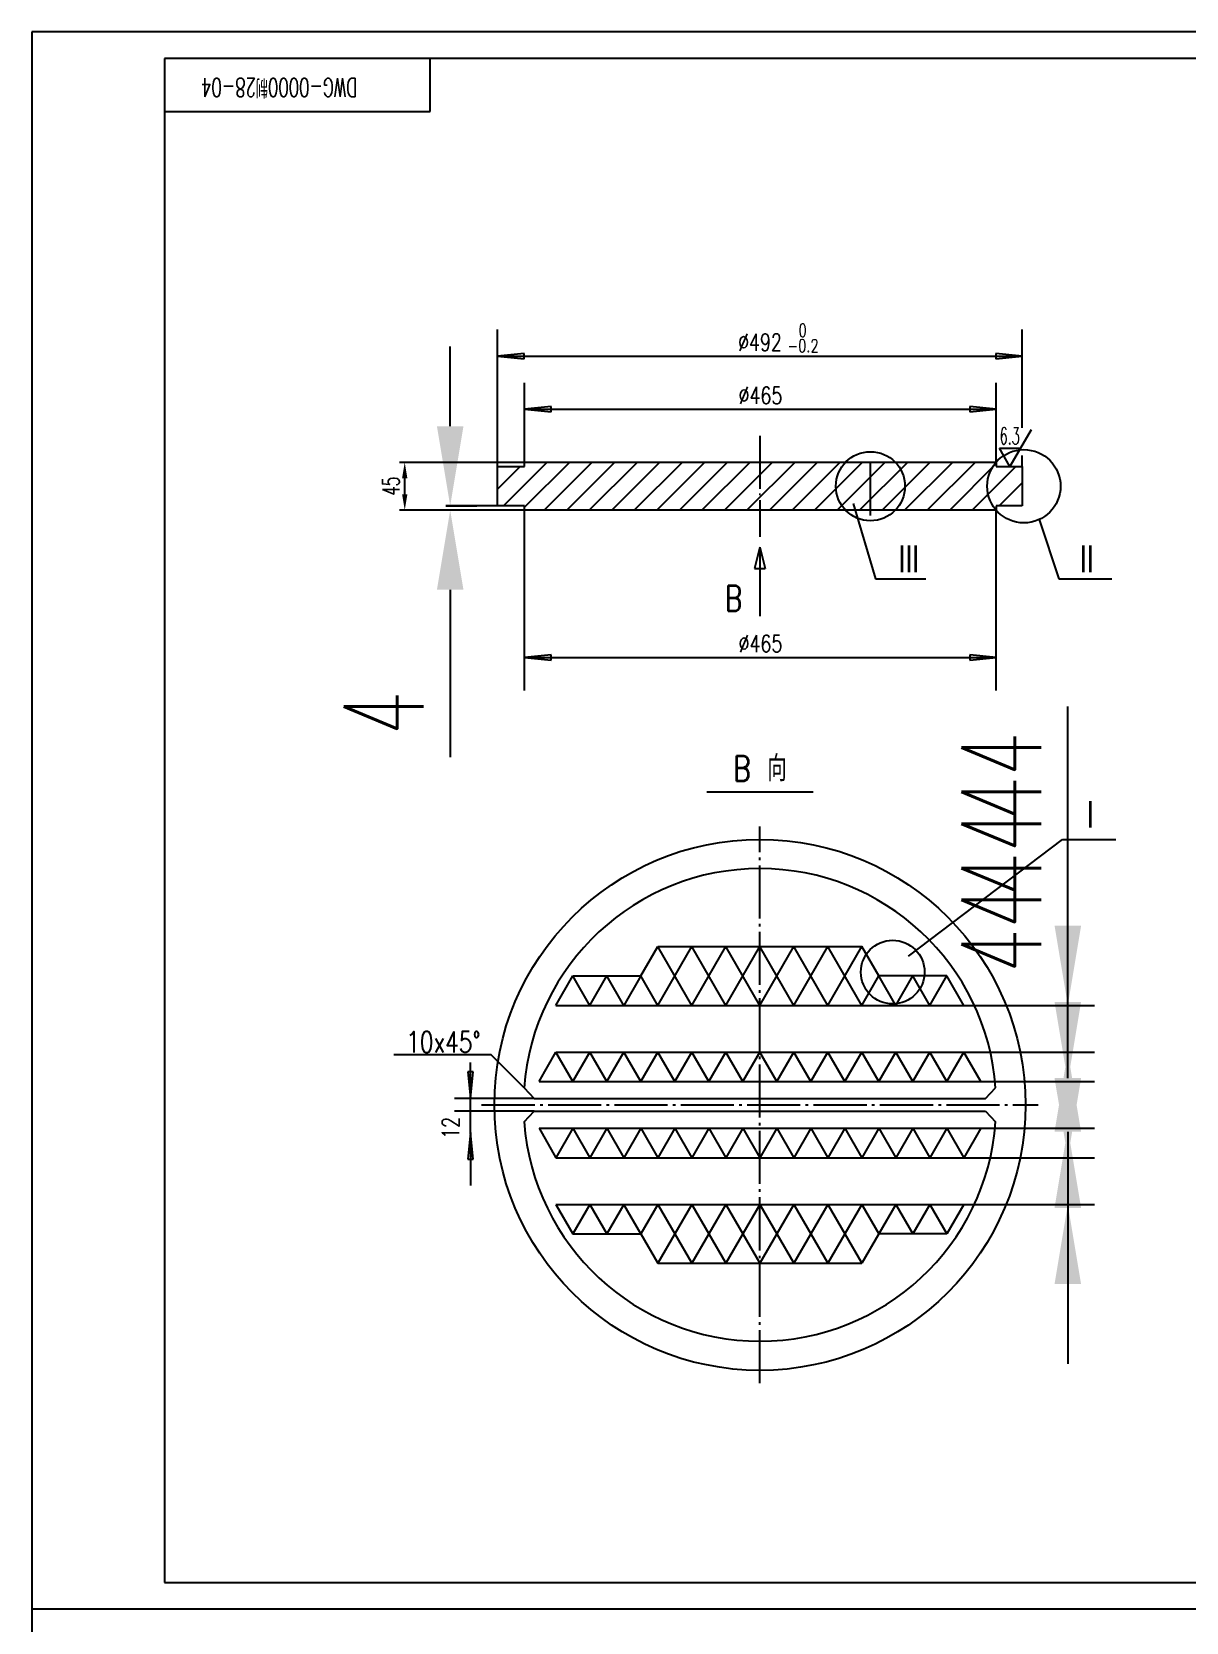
# Model space of a CAD drawing. Extents: x 1146 to 4564, y 131 to 1670.
# Drawn here: x 3353.8 to 3571.2, y 1370.5 to 1670 of the extents above; entities that cross this region are included whole.
import ezdxf
from ezdxf.enums import TextEntityAlignment as Align

# ---------------------------------------------------------------- set-up
doc = ezdxf.new("R2010")
doc.units = 0
doc.header["$LTSCALE"] = 2
doc.header["$MEASUREMENT"] = 0
doc.linetypes.add('CENTER', pattern=[6.25, 5, -0.5, 0.25, -0.5])
doc.linetypes.add('DASHDOT', pattern=[6, 5, -0.5, 0, -0.5])
doc.layers.get('0').update_dxf_attribs({"linetype": 'CONTINUOUS'})
doc.layers.get('DEFPOINTS').update_dxf_attribs({"linetype": 'CONTINUOUS'})
for name, color, linetype in [('1', 2, 'CONTINUOUS'), ('2', 4, 'CONTINUOUS'), ('3', 2, 'DASHDOT'), ('4', 2, 'CENTER'), ('粗线', 3, 'CONTINUOUS')]:
    doc.layers.add(name, color=color, linetype=linetype)
doc.styles.add('HZ', font='TXT.shx', dxfattribs={"width": 0.65, "bigfont": 'HZTXT.shx'})
doc.styles.get("Standard").update_dxf_attribs({"font": 'txt.shx', "width": 0.65})
doc.dimstyles.get("Standard").update_dxf_attribs({"dimscale": 5, "dimtxt": 3, "dimasz": 3, "dimexe": 1, "dimexo": 0, "dimgap": 1, "dimtad": 1, "dimdec": 0, "dimzin": 0, "dimdsep": 46, "dimtxsty": 'HZ', "dimcen": 0.09, "dimadec": 0, "dimazin": 0, "dimtfac": 1, "dimtdec": 0, "dimtofl": 0, "dimtmove": 0, "dimatfit": 3, "dimfxl": 0, "dimtolj": 1, "dimtzin": 0, "dimarcsym": 0})

# ---------------------------------------------------------------- blocks, each defined once
blk = doc.blocks.new('*D13')
at = {"color": 0, "linetype": 'Continuous', "lineweight": -2}
for p, q in [((3432.58, 1595.75), (3432.58, 1610.75)), ((3446.6, 1579.95), (3427.58, 1579.95)), ((3431.78, 1580.75), (3437.58, 1580.75)), ((3432.58, 1564.95), (3432.58, 1533.45))]:
    blk.add_line(p, q, dxfattribs=at)
at = {"color": 0, "linetype": 'Continuous'}
for points in [[(3430.08, 1595.75), (3435.08, 1595.75), (3432.58, 1580.75)], [(3430.08, 1564.95), (3435.08, 1564.95), (3432.58, 1579.95)]]:
    blk.add_solid(points, dxfattribs=at)
at = {"layer": 'DEFPOINTS', "color": 0, "linetype": 'Continuous'}
for p in [(3431.78, 1580.75), (3432.58, 1579.95), (3446.6, 1579.95)]:
    blk.add_point(p, dxfattribs=at)
at = {"color": 0, "linetype": 'Continuous', "insert": (3420.08, 1541.7), "char_height": 15, "attachment_point": 5, "rotation": 90, "style": 'HZ'}
blk.add_mtext('\\A1;4', dxfattribs=at)
blk = doc.blocks.new('*D17')
at = {"color": 0, "linetype": 'Continuous', "lineweight": -2}
for p, q in [((3548.87, 1473), (3548.87, 1514.25)), ((3529.3, 1458), (3553.87, 1458)), ((3522.9, 1449.2), (3553.87, 1449.2)), ((3548.87, 1434.2), (3548.87, 1419.2))]:
    blk.add_line(p, q, dxfattribs=at)
at = {"color": 0, "linetype": 'Continuous'}
for points in [[(3546.37, 1473), (3551.37, 1473), (3548.87, 1458)], [(3546.37, 1434.2), (3551.37, 1434.2), (3548.87, 1449.2)]]:
    blk.add_solid(points, dxfattribs=at)
at = {"layer": 'DEFPOINTS', "color": 0, "linetype": 'Continuous'}
for p in [(3529.3, 1458), (3548.87, 1458), (3522.9, 1449.2)]:
    blk.add_point(p, dxfattribs=at)
at = {"color": 0, "linetype": 'Continuous', "insert": (3536.37, 1501.13), "char_height": 15, "attachment_point": 5, "rotation": 90, "style": 'HZ'}
blk.add_mtext('\\A1;44', dxfattribs=at)
blk = doc.blocks.new('*D18')
at = {"color": 0, "linetype": 'Continuous', "lineweight": -2}
for p, q in [((3548.87, 1487.35), (3548.87, 1528.6)), ((3532.5, 1472.35), (3553.87, 1472.35)), ((3532.5, 1463.55), (3553.87, 1463.55)), ((3548.87, 1448.55), (3548.87, 1433.55))]:
    blk.add_line(p, q, dxfattribs=at)
at = {"color": 0, "linetype": 'Continuous'}
for points in [[(3546.37, 1487.35), (3551.37, 1487.35), (3548.87, 1472.35)], [(3546.37, 1448.55), (3551.37, 1448.55), (3548.87, 1463.55)]]:
    blk.add_solid(points, dxfattribs=at)
at = {"layer": 'DEFPOINTS', "color": 0, "linetype": 'Continuous'}
for p in [(3532.5, 1472.35), (3548.87, 1472.35), (3532.5, 1463.55)]:
    blk.add_point(p, dxfattribs=at)
at = {"color": 0, "linetype": 'Continuous', "insert": (3536.37, 1515.47), "char_height": 15, "attachment_point": 5, "rotation": 90, "style": 'HZ'}
blk.add_mtext('\\A1;44', dxfattribs=at)
blk = doc.blocks.new('*D19')
at = {"color": 0, "linetype": 'Continuous', "lineweight": -2}
for p, q in [((3548.87, 1501.69), (3548.87, 1542.94)), ((3522.9, 1486.69), (3553.87, 1486.69)), ((3529.3, 1477.89), (3553.87, 1477.89)), ((3548.87, 1462.89), (3548.87, 1447.89))]:
    blk.add_line(p, q, dxfattribs=at)
at = {"color": 0, "linetype": 'Continuous'}
for points in [[(3546.37, 1501.69), (3551.37, 1501.69), (3548.87, 1486.69)], [(3546.37, 1462.89), (3551.37, 1462.89), (3548.87, 1477.89)]]:
    blk.add_solid(points, dxfattribs=at)
at = {"layer": 'DEFPOINTS', "color": 0, "linetype": 'Continuous'}
for p in [(3522.9, 1486.69), (3548.87, 1486.69), (3529.3, 1477.89)]:
    blk.add_point(p, dxfattribs=at)
at = {"color": 0, "linetype": 'Continuous', "insert": (3536.37, 1529.81), "char_height": 15, "attachment_point": 5, "rotation": 90, "style": 'HZ'}
blk.add_mtext('\\A1;44', dxfattribs=at)

msp = doc.modelspace()

# ---------------------------------------------------------------- linework, layer by layer
at = {"color": 7, "linetype": 'Continuous'}
for p, q in [((3353.8, 1670.03), (3353.8, 1076.03)), ((4194.8, 1670.03), (3353.8, 1670.03)), ((3446.6, 1588.95), (3423.02, 1588.95)), ((3424.02, 1582.95), (3424.02, 1585.95)), ((3431.58, 1579.95), (3423.02, 1579.95)), ((3478.1, 1486.69), (3471.7, 1497.77)), ((3471.7, 1486.69), (3478.1, 1497.77)), ((3484.5, 1486.69), (3478.1, 1497.77)), ((3478.1, 1486.69), (3484.5, 1497.77)), ((3490.9, 1486.69), (3484.5, 1497.77)), ((3484.5, 1486.69), (3490.9, 1497.77)), ((3490.9, 1486.69), (3497.3, 1497.77)), ((3497.3, 1486.69), (3490.9, 1497.77)), ((3503.7, 1486.69), (3497.3, 1497.77)), ((3497.3, 1486.69), (3503.7, 1497.77)), ((3510.1, 1486.69), (3503.7, 1497.77)), ((3503.7, 1486.69), (3510.1, 1497.77)), ((3458.9, 1486.69), (3455.7, 1492.23)), ((3458.9, 1486.69), (3462.1, 1492.23)), ((3465.3, 1486.69), (3462.1, 1492.23)), ((3468.5, 1492.23), (3465.3, 1486.69)), ((3471.7, 1486.69), (3468.5, 1492.23)), ((3510.1, 1486.69), (3513.3, 1492.23)), ((3516.5, 1486.69), (3513.3, 1492.23)), ((3516.5, 1486.69), (3519.7, 1492.23)), ((3522.9, 1486.69), (3519.7, 1492.23)), ((3522.9, 1486.69), (3526.1, 1492.23)), ((3455.7, 1472.35), (3452.5, 1477.89)), ((3462.1, 1472.35), (3458.9, 1477.89)), ((3462.1, 1472.35), (3465.3, 1477.89)), ((3468.5, 1472.35), (3465.3, 1477.89)), ((3468.5, 1472.35), (3471.7, 1477.89)), ((3474.9, 1472.35), (3471.7, 1477.89)), ((3474.9, 1472.35), (3478.1, 1477.89)), ((3481.3, 1472.35), (3478.1, 1477.89)), ((3481.3, 1472.35), (3484.5, 1477.89)), ((3487.7, 1472.35), (3484.5, 1477.89)), ((3487.7, 1472.35), (3490.9, 1477.89)), ((3494.1, 1472.35), (3490.9, 1477.89)), ((3494.1, 1472.35), (3497.3, 1477.89)), ((3500.5, 1472.35), (3497.3, 1477.89)), ((3500.5, 1472.35), (3503.7, 1477.89)), ((3506.9, 1472.35), (3503.7, 1477.89)), ((3506.9, 1472.35), (3510.1, 1477.89)), ((3513.3, 1472.35), (3510.1, 1477.89)), ((3513.3, 1472.35), (3516.5, 1477.89)), ((3519.7, 1472.35), (3516.5, 1477.89)), ((3519.7, 1472.35), (3522.9, 1477.89)), ((3526.1, 1472.35), (3522.9, 1477.89)), ((3526.1, 1472.35), (3529.3, 1477.89)), ((3455.7, 1463.55), (3452.5, 1458)), ((3462.1, 1463.55), (3458.9, 1458)), ((3462.1, 1463.55), (3465.3, 1458)), ((3468.5, 1463.55), (3465.3, 1458)), ((3468.5, 1463.55), (3471.7, 1458)), ((3474.9, 1463.55), (3471.7, 1458)), ((3474.9, 1463.55), (3478.1, 1458)), ((3481.3, 1463.55), (3478.1, 1458)), ((3481.3, 1463.55), (3484.5, 1458)), ((3487.7, 1463.55), (3484.5, 1458)), ((3487.7, 1463.55), (3490.9, 1458)), ((3494.1, 1463.55), (3490.9, 1458)), ((3494.1, 1463.55), (3497.3, 1458)), ((3500.5, 1463.55), (3497.3, 1458)), ((3500.5, 1463.55), (3503.7, 1458)), ((3506.9, 1463.55), (3503.7, 1458)), ((3506.9, 1463.55), (3510.1, 1458)), ((3513.3, 1463.55), (3510.1, 1458)), ((3513.3, 1463.55), (3516.5, 1458)), ((3519.7, 1463.55), (3516.5, 1458)), ((3519.7, 1463.55), (3522.9, 1458)), ((3526.1, 1463.55), (3522.9, 1458)), ((3526.1, 1463.55), (3529.3, 1458)), ((3458.9, 1449.2), (3455.7, 1443.66)), ((3458.9, 1449.2), (3462.1, 1443.66)), ((3465.3, 1449.2), (3462.1, 1443.66)), ((3468.5, 1443.66), (3465.3, 1449.2)), ((3471.7, 1449.2), (3468.5, 1443.66)), ((3471.7, 1449.2), (3478.1, 1438.12)), ((3478.1, 1449.2), (3471.7, 1438.12)), ((3478.1, 1449.2), (3484.5, 1438.12)), ((3484.5, 1449.2), (3478.1, 1438.12)), ((3484.5, 1449.2), (3490.9, 1438.12)), ((3490.9, 1449.2), (3484.5, 1438.12)), ((3497.3, 1449.2), (3490.9, 1438.12)), ((3490.9, 1449.2), (3497.3, 1438.12)), ((3497.3, 1449.2), (3503.7, 1438.12)), ((3503.7, 1449.2), (3497.3, 1438.12)), ((3503.7, 1449.2), (3510.1, 1438.12)), ((3510.1, 1449.2), (3503.7, 1438.12)), ((3510.1, 1449.2), (3513.3, 1443.66)), ((3516.5, 1449.2), (3513.3, 1443.66)), ((3516.5, 1449.2), (3519.7, 1443.66)), ((3522.9, 1449.2), (3519.7, 1443.66)), ((3522.9, 1449.2), (3526.1, 1443.66)), ((3353.8, 1373.03), (4194.8, 1373.03))]:
    msp.add_line(p, q, dxfattribs=at)
at = {"color": 3, "linetype": 'Continuous'}
for p, q in [((3768.8, 1665.03), (3378.8, 1665.03)), ((3428.8, 1655.03), (3428.8, 1665.03)), ((3378.8, 1655.03), (3428.8, 1655.03))]:
    msp.add_line(p, q, dxfattribs=at)
at = {"color": 7, "linetype": 'Continuous'}
for points in [[(3423.52, 1585.95), (3424.52, 1585.95), (3424.02, 1588.95)], [(3423.52, 1582.95), (3424.52, 1582.95), (3424.02, 1579.95)]]:
    msp.add_solid(points, dxfattribs=at)
at = {"layer": '1'}
for p, q in [((3441.5, 1588.15), (3441.5, 1613.95)), ((3540.3, 1595.44), (3540.3, 1613.95)), ((3446.5, 1609.45), (3441.5, 1608.95)), ((3441.5, 1608.95), (3540.3, 1608.95)), ((3441.5, 1608.95), (3446.5, 1608.45)), ((3446.5, 1608.45), (3446.5, 1609.45)), ((3535.3, 1609.45), (3535.3, 1608.45)), ((3540.3, 1608.95), (3535.3, 1609.45)), ((3535.3, 1608.45), (3540.3, 1608.95)), ((3446.6, 1588.95), (3446.6, 1603.95)), ((3535.4, 1588.95), (3535.4, 1603.95)), ((3451.6, 1599.45), (3446.6, 1598.95)), ((3451.6, 1598.45), (3451.6, 1599.45)), ((3530.4, 1599.45), (3530.4, 1598.45)), ((3535.4, 1598.95), (3530.4, 1599.45)), ((3446.6, 1598.95), (3535.4, 1598.95)), ((3446.6, 1598.95), (3451.6, 1598.45)), ((3530.4, 1598.45), (3535.4, 1598.95)), ((3541.98, 1595.07), (3537.98, 1588.15)), ((3537.98, 1588.15), (3535.98, 1591.61)), ((3535.98, 1591.61), (3539.98, 1591.61)), ((3445.74, 1588.15), (3441.5, 1583.9)), ((3442.59, 1580.75), (3450.79, 1588.95)), ((3455.03, 1588.95), (3446.6, 1580.51)), ((3450.27, 1579.95), (3459.27, 1588.95)), ((3463.51, 1588.95), (3454.51, 1579.95)), ((3458.76, 1579.95), (3467.76, 1588.95)), ((3472, 1588.95), (3463, 1579.95)), ((3467.24, 1579.95), (3476.24, 1588.95)), ((3480.49, 1588.95), (3471.49, 1579.95)), ((3475.73, 1579.95), (3484.73, 1588.95)), ((3488.97, 1588.95), (3479.97, 1579.95)), ((3484.21, 1579.95), (3493.21, 1588.95)), ((3497.46, 1588.95), (3488.46, 1579.95)), ((3492.7, 1579.95), (3501.7, 1588.95)), ((3505.94, 1588.95), (3496.94, 1579.95)), ((3501.18, 1579.95), (3510.18, 1588.95)), ((3514.43, 1588.95), (3505.43, 1579.95)), ((3509.67, 1579.95), (3518.67, 1588.95)), ((3522.91, 1588.95), (3513.91, 1579.95)), ((3518.15, 1579.95), (3527.15, 1588.95)), ((3531.4, 1588.95), (3522.4, 1579.95)), ((3526.64, 1579.95), (3535.4, 1588.7)), ((3539.08, 1588.15), (3530.88, 1579.95)), ((3540.3, 1588.15), (3540.3, 1590.25)), ((3535.92, 1580.75), (3540.3, 1585.12)), ((3441.5, 1580.75), (3431.78, 1580.75)), ((3446.6, 1546.01), (3446.6, 1580.75)), ((3508.45, 1581.2), (3512.66, 1567.02)), ((3535.12, 1579.95), (3535.4, 1580.22)), ((3535.4, 1546.01), (3535.4, 1580.22)), ((3540.3, 1580.88), (3540.17, 1580.75)), ((3543.49, 1578.18), (3547.2, 1567.02)), ((3512.66, 1567.02), (3522.12, 1567.02)), ((3547.2, 1567.02), (3557.18, 1567.02)), ((3451.6, 1552.71), (3446.6, 1552.21)), ((3446.6, 1552.21), (3535.4, 1552.21)), ((3446.6, 1552.21), (3451.6, 1551.71)), ((3451.6, 1551.71), (3451.6, 1552.71)), ((3535.4, 1552.21), (3530.4, 1552.71)), ((3530.4, 1552.71), (3530.4, 1551.71)), ((3530.4, 1551.71), (3535.4, 1552.21)), ((3518.9, 1495.95), (3547.9, 1517.95)), ((3547.9, 1517.95), (3557.9, 1517.95)), ((3440.29, 1477.36), (3421.94, 1477.36)), ((3446.51, 1471.15), (3440.29, 1477.36)), ((3436.91, 1474.15), (3435.91, 1474.15)), ((3435.91, 1474.15), (3436.41, 1469.15)), ((3436.41, 1469.15), (3436.41, 1475.91)), ((3436.41, 1469.15), (3436.91, 1474.15)), ((3448.41, 1469.15), (3433.41, 1469.15)), ((3436.41, 1462.75), (3436.41, 1469.15)), ((3448.41, 1466.75), (3433.41, 1466.75)), ((3436.41, 1462.75), (3435.91, 1457.75)), ((3436.91, 1457.75), (3436.41, 1462.75)), ((3436.41, 1462.75), (3436.41, 1452.75)), ((3435.91, 1457.75), (3436.91, 1457.75))]:
    msp.add_line(p, q, dxfattribs=at)
for centre, radius in [((3511.7, 1584.45), 6.5), ((3540.6, 1584.45), 6.9), ((3515.9, 1492.95), 6)]:
    msp.add_circle(centre, radius, dxfattribs=at)
for points in [[(3441.5, 1608.95), (3446.5, 1608.45), (3446.5, 1609.45), (3441.5, 1608.95)], [(3540.3, 1608.95), (3535.3, 1609.45), (3535.3, 1608.45), (3540.3, 1608.95)], [(3446.6, 1598.95), (3451.6, 1598.45), (3451.6, 1599.45), (3446.6, 1598.95)], [(3535.4, 1598.95), (3530.4, 1599.45), (3530.4, 1598.45), (3535.4, 1598.95)], [(3446.6, 1552.21), (3451.6, 1551.71), (3451.6, 1552.71), (3446.6, 1552.21)], [(3535.4, 1552.21), (3530.4, 1552.71), (3530.4, 1551.71), (3535.4, 1552.21)], [(3436.41, 1469.15), (3436.91, 1474.15), (3435.91, 1474.15), (3436.41, 1469.15)], [(3436.41, 1462.75), (3435.91, 1457.75), (3436.91, 1457.75), (3436.41, 1462.75)]]:
    msp.add_solid(points, dxfattribs=at)
at = {"layer": '2'}
for p, q in [((3441.5, 1580.75), (3441.5, 1588.15)), ((3441.5, 1588.15), (3446.6, 1588.15)), ((3535.4, 1588.95), (3446.6, 1588.95)), ((3446.6, 1588.15), (3446.6, 1588.95)), ((3535.4, 1588.95), (3535.4, 1588.15)), ((3535.4, 1588.15), (3540.3, 1588.15)), ((3540.3, 1588.15), (3540.3, 1580.75)), ((3446.6, 1580.75), (3441.5, 1580.75)), ((3446.6, 1579.95), (3446.6, 1580.75)), ((3535.4, 1579.95), (3446.6, 1579.95)), ((3535.4, 1580.75), (3535.4, 1579.95)), ((3540.3, 1580.75), (3535.4, 1580.75)), ((3490.9, 1572.95), (3489.9, 1568.95)), ((3490.9, 1572.95), (3491.9, 1568.95)), ((3490.9, 1572.95), (3490.9, 1559.95)), ((3489.9, 1568.95), (3491.9, 1568.95)), ((3480.9, 1526.9), (3500.9, 1526.9)), ((3468.5, 1492.23), (3471.7, 1497.77)), ((3471.7, 1497.77), (3510.1, 1497.77)), ((3513.3, 1492.23), (3510.1, 1497.77)), ((3452.5, 1486.69), (3455.7, 1492.23)), ((3455.7, 1492.23), (3468.5, 1492.23)), ((3526.1, 1492.23), (3513.3, 1492.23)), ((3529.3, 1486.69), (3526.1, 1492.23)), ((3452.5, 1486.69), (3529.3, 1486.69)), ((3449.3, 1472.35), (3452.5, 1477.89)), ((3452.5, 1477.89), (3529.3, 1477.89)), ((3455.7, 1472.35), (3458.9, 1477.89)), ((3532.5, 1472.35), (3529.3, 1477.89)), ((3446.51, 1471.15), (3448.41, 1469.15)), ((3449.3, 1472.35), (3532.5, 1472.35)), ((3533.38, 1469.15), (3535.28, 1471.15)), ((3448.41, 1469.15), (3533.38, 1469.15)), ((3446.51, 1464.75), (3448.41, 1466.75)), ((3448.41, 1466.75), (3533.38, 1466.75)), ((3533.38, 1466.75), (3535.28, 1464.75)), ((3449.3, 1463.55), (3532.5, 1463.55)), ((3449.3, 1463.55), (3452.5, 1458)), ((3455.7, 1463.55), (3458.9, 1458)), ((3532.5, 1463.55), (3529.3, 1458)), ((3452.5, 1458), (3529.3, 1458)), ((3452.5, 1449.2), (3529.3, 1449.2)), ((3452.5, 1449.2), (3455.7, 1443.66)), ((3529.3, 1449.2), (3526.1, 1443.66)), ((3455.7, 1443.66), (3468.5, 1443.66)), ((3468.5, 1443.66), (3471.7, 1438.12)), ((3513.3, 1443.66), (3510.1, 1438.12)), ((3526.1, 1443.66), (3513.3, 1443.66)), ((3471.7, 1438.12), (3510.1, 1438.12))]:
    msp.add_line(p, q, dxfattribs=at)
msp.add_circle((3490.9, 1467.95), 50, dxfattribs=at)
for start, end in [(4.1237, 175.8763), (184.1237, 355.8763)]:
    msp.add_arc((3490.9, 1467.95), 44.5, start, end, dxfattribs=at)
at = {"layer": '3'}
msp.add_line((3490.9, 1593.95), (3490.9, 1574.95), dxfattribs=at)
at = {"layer": '4'}
for p, q in [((3511.7, 1578.95), (3511.7, 1589.95)), ((3490.9, 1415.55), (3490.9, 1520.35)), ((3438.5, 1467.95), (3543.3, 1467.95))]:
    msp.add_line(p, q, dxfattribs=at)
at = {"layer": '粗线'}
for p, q in [((3378.8, 1665.03), (3378.8, 1526.53)), ((3378.8, 1665.03), (3378.8, 1378.03)), ((3378.8, 1378.03), (3768.8, 1378.03))]:
    msp.add_line(p, q, dxfattribs=at)

# ---------------------------------------------------------------- texts
at = {"color": 7, "linetype": 'Continuous', "style": 'HZ', "width": 0.65}
msp.add_text('DWG-0000制28-04', height=3.5, rotation=180, dxfattribs=at).set_placement((3400.36, 1659.37), align=Align.MIDDLE)
at = {"color": 7, "linetype": 'Continuous', "insert": (3421.42, 1584.45), "char_height": 3.2, "attachment_point": 5, "rotation": 90}
msp.add_mtext('\\A1;45', dxfattribs=at)
at = {"layer": '1', "style": 'HZ', "width": 0.75}
for s, p in [('0', (3498.16, 1612.61)), ('-0.2', (3496.09, 1609.71))]:
    msp.add_text(s, height=2.4, dxfattribs=at).set_placement(p)
at = {"layer": '1', "style": 'HZ'}
for s, height, width, p in [('%%c492', 3.2, 0.75, (3490.9, 1609.95)), ('%%c465', 3.2, 0.75, (3491, 1599.95)), ('6.3', 3.2, 0.55, (3537.93, 1592.34)), ('B', 4.8, 0.75, (3485.9, 1560.95)), ('%%c465', 3.2, 0.75, (3491, 1553.21)), ('B 向', 4.8, 0.75, (3490.9, 1528.9)), ('10x45%%d', 4, 0.75, (3431.3, 1477.78))]:
    msp.add_text(s, height=height, dxfattribs=dict(at, width=width)).set_placement(p, align=Align.CENTER)
at = {"layer": '1', "style": 'HZ', "width": 0.75}
for s, p in [('III', (3520.84, 1568.29)), ('II', (3553.71, 1568.29)), ('I', (3553.71, 1520.17))]:
    msp.add_text(s, height=5, dxfattribs=at).set_placement(p, align=Align.RIGHT)
msp.add_text('12', height=3.2, rotation=90, dxfattribs=at).set_placement((3434.25, 1463.62), align=Align.CENTER)

# ---------------------------------------------------------------- dimensions: what is measured, and where the dimension line sits
at = {"color": 7, "linetype": 'Continuous'}
for base, p1, p2, text, picture, middle in [((3432.58, 1579.95), (3431.78, 1580.75), (3446.6, 1579.95), '4', '*D13', (3420.08, 1541.7)), ((3548.87, 1486.69), (3529.3, 1477.89), (3522.9, 1486.69), '44', '*D19', (3536.37, 1529.81)), ((3548.87, 1472.35), (3532.5, 1463.55), (3532.5, 1472.35), '44', '*D18', (3536.37, 1515.47)), ((3548.87, 1458), (3522.9, 1449.2), (3529.3, 1458), '44', '*D17', (3536.37, 1501.13))]:
    dim = msp.add_linear_dim(base=base, p1=p1, p2=p2, angle=90, text=text, dimstyle='Standard', dxfattribs=at)
    dim.commit()
    dim.dimension.update_dxf_attribs({"geometry": picture, "text_midpoint": middle})

doc.saveas('drawing.dxf')
